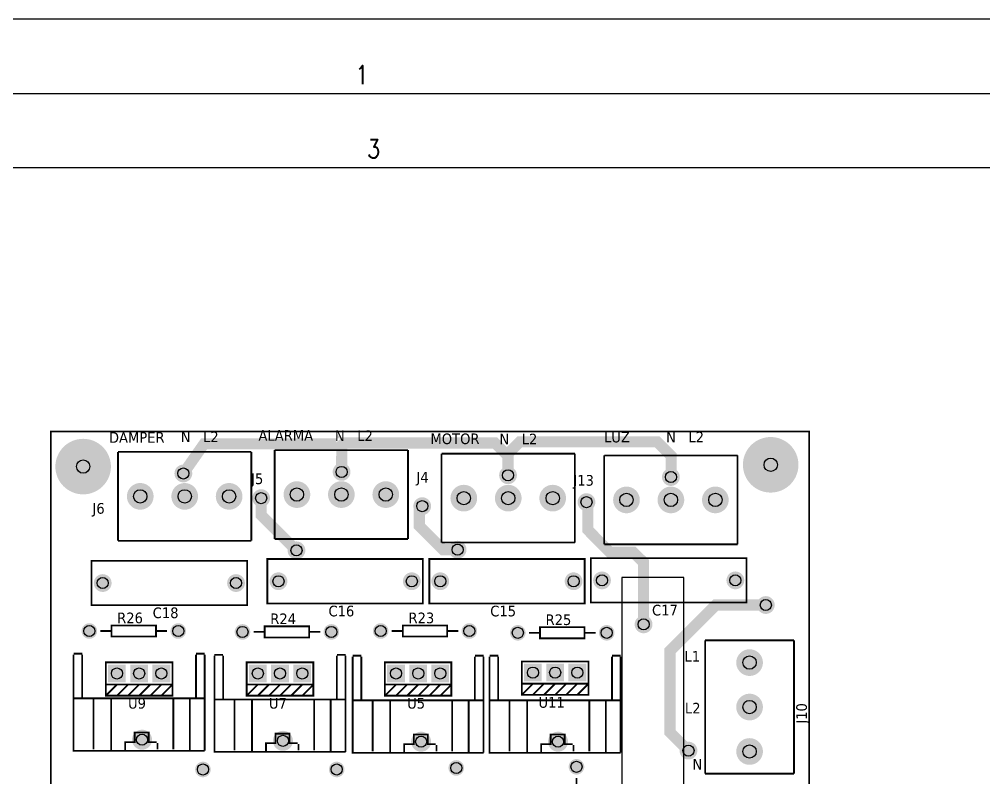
# Model space of a CAD drawing. Header units: millimetres. Extents: x 132.2 to 153, y 110.3 to 126.5.
# Drawn here: x 139.97 to 146.48, y 121.4 to 126.52 of the extents above; entities that cross this region are included whole.
import ezdxf
from ezdxf.enums import TextEntityAlignment as Align

# ---------------------------------------------------------------- set-up
doc = ezdxf.new("R2010")
doc.units = ezdxf.units.MM
doc.linetypes.add('DOT2', pattern=[0.635, 0, -0.635])
doc.layers.get('0').update_dxf_attribs({"color": 10})
doc.layers.add('12632256', color=7, linetype='Continuous')
doc.layers.add('TERMS', color=250, linetype='Continuous')
doc.layers.add('Cable', color=7, linetype='Continuous', true_color=0x000000)
doc.layers.add('WIRENO', color=7, linetype='Continuous', true_color=0x000000)
doc.styles.get("Standard").update_dxf_attribs({"font": 'tahoma.ttf'})
doc.styles.add('WD', font='romans.shx')

# ---------------------------------------------------------------- blocks, each defined once
blk = doc.blocks.new('WD_WNH')
at = {"linetype": 'Continuous', "style": 'WD', "width": 0.8}
blk.add_attdef('WIRENO', text='', height=0.125, dxfattribs=at).set_placement((0, 0.0625), align=Align.CENTER)
at = {"style": 'WD', "flags": 1}
for tag, p in [('W01USER', (0, 0.0781)), ('W02USER', (0, 0.0703)), ('W03USER', (0, 0.0625)), ('W04USER', (0, 0.0547)), ('W05USER', (0, 0.0469)), ('W06USER', (0, 0.0391)), ('W07USER', (0, 0.0312)), ('W08USER', (0, 0.0234)), ('W09USER', (0, 0.0156)), ('W10USER', (0, 0.0078))]:
    blk.add_attdef(tag, text='', height=0.005, dxfattribs=at).set_placement(p, align=Align.CENTER)
blk = doc.blocks.new('EPAD')
at = {"const_width": 0.5}
blk.add_lwpolyline([(-0.25, 0, 1), (0.25, 0, 1)], format="xyb", close=True, dxfattribs=at)
blk = doc.blocks.new('RPAD')
blk.add_trace([(-0.5, -0.5), (-0.5, 0.5), (0.5, -0.5), (0.5, 0.5)])
blk = doc.blocks.new('arjeta')
for points, const_width in [([(140.954, 117.5811), (144.366, 117.5811), (144.366, 122.5491), (140.954, 122.5491), (140.954, 117.5811)], 0.008), ([(143.005, 122.4441), (142.952, 122.4971), (142.273, 122.4971), (142.263, 122.4881), (142.263, 122.4821), (142.252, 122.4931), (141.643, 122.4931), (141.55, 122.3601)], 0.05), ([(143.005, 122.4441), (143.064, 122.5021), (143.682, 122.5021), (143.745, 122.4391), (143.745, 122.3581), (143.744, 122.3441)], 0.05), ([(142.262, 122.3671), (142.263, 122.4821)], 0.05), ([(141.256, 122.4571), (141.256, 122.0571)], 0.008), ([(141.856, 122.4571), (141.256, 122.4571)], 0.008), ([(141.856, 122.4571), (141.856, 122.0571)], 0.008), ([(141.961, 122.4651), (141.961, 122.0651)], 0.008), ([(142.561, 122.4651), (141.961, 122.4651)], 0.008), ([(142.561, 122.4651), (142.561, 122.0651)], 0.008), ([(142.712, 122.4491), (142.712, 122.0491)], 0.008), ([(143.312, 122.4491), (142.712, 122.4491)], 0.008), ([(143.011, 122.3521), (143.011, 122.4381), (143.005, 122.4441)], 0.05), ([(143.312, 122.4491), (143.312, 122.0491)], 0.008), ([(143.444, 122.4411), (143.444, 122.0411)], 0.008), ([(144.044, 122.4411), (143.444, 122.4411)], 0.008), ([(144.044, 122.4411), (144.044, 122.0411)], 0.008), ([(142.059, 122.0141), (141.9, 122.1731), (141.9, 122.2491)], 0.05), ([(142.784, 122.0171), (142.718, 122.0171), (142.612, 122.1241), (142.612, 122.2011), (142.625, 122.2131)], 0.05), ([(143.621, 121.6811), (143.621, 121.9601), (143.575, 122.0051), (143.47, 122.0051), (143.37, 122.1061), (143.37, 122.2251), (143.364, 122.2311)], 0.05), ([(141.256, 122.0571), (141.856, 122.0571)], 0.008), ([(141.961, 122.0651), (142.561, 122.0651)], 0.008), ([(142.712, 122.0491), (143.312, 122.0491)], 0.008), ([(143.444, 122.0411), (144.044, 122.0411)], 0.008), ([(141.137, 121.7671), (141.837, 121.7671), (141.837, 121.9671), (141.137, 121.9671), (141.137, 121.7671)], 0.008), ([(141.928, 121.7751), (142.628, 121.7751), (142.628, 121.9751), (141.928, 121.9751), (141.928, 121.7751)], 0.008), ([(142.657, 121.7751), (143.356, 121.7751), (143.356, 121.9751), (142.657, 121.9751), (142.657, 121.7751)], 0.008), ([(143.384, 121.7791), (144.084, 121.7791), (144.084, 121.9791), (143.384, 121.9791), (143.384, 121.7791)], 0.008), ([(144.171, 121.7681), (143.946, 121.7681), (143.74, 121.5621), (143.74, 121.1951), (143.823, 121.1131)], 0.05), ([(141.177, 121.6511), (141.227, 121.6511)], 0.008), ([(141.227, 121.6261), (141.427, 121.6261), (141.427, 121.6761), (141.227, 121.6761), (141.227, 121.6261)], 0.008), ([(141.427, 121.6511), (141.477, 121.6511)], 0.008), ([(141.866, 121.6471), (141.916, 121.6471)], 0.008), ([(141.916, 121.6221), (142.116, 121.6221), (142.116, 121.6721), (141.916, 121.6721), (141.916, 121.6221)], 0.008), ([(142.116, 121.6471), (142.166, 121.6471)], 0.008), ([(142.488, 121.6511), (142.538, 121.6511)], 0.008), ([(142.538, 121.6261), (142.737, 121.6261), (142.737, 121.6761), (142.538, 121.6761), (142.538, 121.6261)], 0.008), ([(142.737, 121.6511), (142.787, 121.6511)], 0.008), ([(143.155, 121.6181), (143.355, 121.6181), (143.355, 121.6681), (143.155, 121.6681), (143.155, 121.6181)], 0.008), ([(143.105, 121.6431), (143.155, 121.6431)], 0.008), ([(143.355, 121.6431), (143.405, 121.6431)], 0.008), ([(144.298, 121.6091), (143.898, 121.6091)], 0.008), ([(143.898, 121.6091), (143.898, 121.0091)], 0.008), ([(144.298, 121.0091), (144.298, 121.6091)], 0.008), ([(141.095, 121.5491), (141.056, 121.5491)], 0.008), ([(141.646, 121.1121), (141.056, 121.1121), (141.056, 121.5451)], 0.008), ([(141.095, 121.5451), (141.095, 121.3481)], 0.008), ([(141.646, 121.5491), (141.607, 121.5491)], 0.008), ([(141.607, 121.5451), (141.607, 121.3481)], 0.008), ([(141.646, 121.1121), (141.646, 121.5451)], 0.008), ([(141.729, 121.5441), (141.69, 121.5441)], 0.008), ([(142.28, 121.1071), (141.69, 121.1071), (141.69, 121.5401)], 0.008), ([(141.729, 121.5401), (141.729, 121.3431)], 0.008), ([(142.28, 121.5441), (142.241, 121.5441)], 0.008), ([(142.241, 121.5401), (142.241, 121.3431)], 0.008), ([(142.28, 121.1071), (142.28, 121.5401)], 0.008), ([(142.351, 121.5401), (142.312, 121.5401)], 0.008), ([(142.901, 121.1031), (142.312, 121.1031), (142.312, 121.5361)], 0.008), ([(142.351, 121.5361), (142.351, 121.3391)], 0.008), ([(142.901, 121.5401), (142.862, 121.5401)], 0.008), ([(142.862, 121.5361), (142.862, 121.3391)], 0.008), ([(142.901, 121.1031), (142.901, 121.5361)], 0.008), ([(142.967, 121.5401), (142.928, 121.5401)], 0.008), ([(143.518, 121.1031), (142.928, 121.1031), (142.928, 121.5361)], 0.008), ([(142.967, 121.5361), (142.967, 121.3391)], 0.008), ([(143.518, 121.5401), (143.479, 121.5401)], 0.008), ([(143.479, 121.5361), (143.479, 121.3391)], 0.008), ([(143.518, 121.1031), (143.518, 121.5361)], 0.008), ([(141.201, 121.4101), (141.501, 121.4101), (141.501, 121.5101), (141.201, 121.5101), (141.201, 121.4101)], 0.008), ([(141.835, 121.4101), (142.135, 121.4101), (142.135, 121.5101), (141.835, 121.5101), (141.835, 121.4101)], 0.008), ([(142.457, 121.4101), (142.756, 121.4101), (142.756, 121.5101), (142.457, 121.5101), (142.457, 121.4101)], 0.008), ([(143.073, 121.4141), (143.373, 121.4141), (143.373, 121.5141), (143.073, 121.5141), (143.073, 121.4141)], 0.008), ([(141.501, 121.4101), (141.501, 121.3601), (141.201, 121.3601), (141.201, 121.4101)], 0.008), ([(141.251, 121.4101), (141.201, 121.3601)], 0.008), ([(141.301, 121.4101), (141.251, 121.3601)], 0.008), ([(141.351, 121.4101), (141.301, 121.3601)], 0.008), ([(141.401, 121.4101), (141.351, 121.3601)], 0.008), ([(141.451, 121.4101), (141.401, 121.3601)], 0.008), ([(141.501, 121.4101), (141.451, 121.3601)], 0.008), ([(142.135, 121.4101), (142.135, 121.3601), (141.835, 121.3601), (141.835, 121.4101)], 0.008), ([(141.885, 121.4101), (141.835, 121.3601)], 0.008), ([(141.935, 121.4101), (141.885, 121.3601)], 0.008), ([(141.985, 121.4101), (141.935, 121.3601)], 0.008), ([(142.035, 121.4101), (141.985, 121.3601)], 0.008), ([(142.085, 121.4101), (142.035, 121.3601)], 0.008), ([(142.135, 121.4101), (142.085, 121.3601)], 0.008), ([(142.756, 121.4101), (142.756, 121.3601), (142.457, 121.3601), (142.457, 121.4101)], 0.008), ([(142.507, 121.4101), (142.457, 121.3601)], 0.008), ([(142.557, 121.4101), (142.507, 121.3601)], 0.008), ([(142.607, 121.4101), (142.557, 121.3601)], 0.008), ([(142.657, 121.4101), (142.607, 121.3601)], 0.008), ([(142.706, 121.4101), (142.657, 121.3601)], 0.008), ([(142.756, 121.4101), (142.706, 121.3601)], 0.008), ([(143.373, 121.4141), (143.373, 121.3641), (143.073, 121.3641), (143.073, 121.4141)], 0.008), ([(143.123, 121.4141), (143.073, 121.3641)], 0.008), ([(143.173, 121.4141), (143.123, 121.3641)], 0.008), ([(143.223, 121.4141), (143.173, 121.3641)], 0.008), ([(143.273, 121.4141), (143.223, 121.3641)], 0.008), ([(143.323, 121.4141), (143.273, 121.3641)], 0.008), ([(143.373, 121.4141), (143.323, 121.3641)], 0.008), ([(141.646, 121.3481), (141.06, 121.3481)], 0.008), ([(141.146, 121.1191), (141.146, 121.3481)], 0.008), ([(141.225, 121.1161), (141.225, 121.3481)], 0.008), ([(141.505, 121.1191), (141.505, 121.3481)], 0.008), ([(141.579, 121.1161), (141.579, 121.3441)], 0.008), ([(142.28, 121.3431), (141.694, 121.3431)], 0.008), ([(141.78, 121.1141), (141.78, 121.3431)], 0.008), ([(141.859, 121.1111), (141.859, 121.3431)], 0.008), ([(142.139, 121.1141), (142.139, 121.3431)], 0.008), ([(142.213, 121.1111), (142.213, 121.3391)], 0.008), ([(142.901, 121.3391), (142.316, 121.3391)], 0.008), ([(142.402, 121.1101), (142.402, 121.3391)], 0.008), ([(142.481, 121.1071), (142.481, 121.3391)], 0.008), ([(142.76, 121.1101), (142.76, 121.3391)], 0.008), ([(142.834, 121.1071), (142.834, 121.3351)], 0.008), ([(143.518, 121.3391), (142.932, 121.3391)], 0.008), ([(143.018, 121.1101), (143.018, 121.3391)], 0.008), ([(143.097, 121.1071), (143.097, 121.3391)], 0.008), ([(143.377, 121.1101), (143.377, 121.3391)], 0.008), ([(143.451, 121.1071), (143.451, 121.3351)], 0.008), ([(141.43, 121.1511), (141.394, 121.1511), (141.394, 121.1941), (141.331, 121.1941), (141.331, 121.1551), (141.331, 121.1511), (141.288, 121.1511)], 0.008), ([(142.064, 121.1461), (142.028, 121.1461), (142.028, 121.1891), (141.965, 121.1891), (141.965, 121.1501), (141.965, 121.1461), (141.922, 121.1461)], 0.008), ([(142.685, 121.1421), (142.65, 121.1421), (142.65, 121.1851), (142.587, 121.1851), (142.587, 121.1461), (142.587, 121.1421), (142.544, 121.1421)], 0.008), ([(143.302, 121.1421), (143.266, 121.1421), (143.266, 121.1851), (143.203, 121.1851), (143.203, 121.1461), (143.203, 121.1421), (143.16, 121.1421)], 0.008), ([(141.288, 121.1551), (141.288, 121.1161)], 0.008), ([(141.434, 121.1191), (141.434, 121.1471)], 0.008), ([(141.922, 121.1501), (141.922, 121.1111)], 0.008), ([(142.068, 121.1141), (142.068, 121.1421)], 0.008), ([(142.544, 121.1461), (142.544, 121.1071)], 0.008), ([(142.689, 121.1101), (142.689, 121.1381)], 0.008), ([(143.16, 121.1461), (143.16, 121.1071)], 0.008), ([(143.306, 121.1101), (143.306, 121.1381)], 0.008), ([(144.298, 121.0091), (143.898, 121.0091)], 0.008), ([(143.319, 120.9901), (143.319, 120.9401)], 0.008)]:
    blk.add_lwpolyline(points, dxfattribs=dict(const_width=const_width))
blk.add_lwpolyline([(143.802, 120.3511), (143.802, 121.8921), (143.523, 121.8921), (143.523, 120.3511), (143.802, 120.3511)])
for centre, radius in [((141.099, 122.3911), 0.03), ((142.262, 122.3671), 0.025), ((144.193, 122.3991), 0.03), ((141.55, 122.3601), 0.025), ((143.011, 122.3521), 0.025), ((143.744, 122.3441), 0.025), ((141.356, 122.2571), 0.03), ((141.556, 122.2571), 0.03), ((141.756, 122.2571), 0.03), ((141.9, 122.2491), 0.025), ((142.061, 122.2651), 0.03), ((142.261, 122.2651), 0.03), ((142.461, 122.2651), 0.03), ((142.812, 122.2491), 0.03), ((143.012, 122.2491), 0.03), ((143.212, 122.2491), 0.03), ((143.544, 122.2411), 0.03), ((143.744, 122.2411), 0.03), ((143.944, 122.2411), 0.03), ((142.625, 122.2131), 0.025), ((143.364, 122.2311), 0.025), ((142.784, 122.0171), 0.025), ((142.059, 122.0141), 0.025), ((141.187, 121.8671), 0.025), ((141.787, 121.8671), 0.025), ((141.978, 121.8751), 0.025), ((142.578, 121.8751), 0.025), ((142.706, 121.8751), 0.025), ((143.306, 121.8751), 0.025), ((143.434, 121.8791), 0.025), ((144.034, 121.8791), 0.025), ((144.171, 121.7681), 0.025), ((143.621, 121.6811), 0.025), ((141.127, 121.6511), 0.025), ((141.527, 121.6511), 0.025), ((141.816, 121.6471), 0.025), ((142.216, 121.6471), 0.025), ((142.438, 121.6511), 0.025), ((142.837, 121.6511), 0.025), ((143.055, 121.6431), 0.025), ((143.455, 121.6431), 0.025), ((144.098, 121.5091), 0.03), ((141.251, 121.4601), 0.025), ((141.351, 121.4601), 0.025), ((141.451, 121.4601), 0.025), ((141.885, 121.4601), 0.025), ((141.985, 121.4601), 0.025), ((142.085, 121.4601), 0.025), ((142.507, 121.4601), 0.025), ((142.607, 121.4601), 0.025), ((142.706, 121.4601), 0.025), ((143.123, 121.4641), 0.025), ((143.223, 121.4641), 0.025), ((143.323, 121.4641), 0.025), ((144.098, 121.3091), 0.03), ((141.364, 121.1621), 0.025), ((141.998, 121.1571), 0.025), ((142.62, 121.1531), 0.025), ((143.236, 121.1531), 0.025), ((143.823, 121.1131), 0.025), ((144.098, 121.1091), 0.03), ((141.638, 121.0281), 0.025), ((142.24, 121.0281), 0.025), ((142.778, 121.0351), 0.025), ((143.319, 121.0401), 0.025)]:
    blk.add_circle(centre, radius)
for p, xscale, yscale in [((144.193, 122.3991), 0.25, 0.25), ((141.099, 122.3911), 0.25, 0.25), ((141.55, 122.3601), 0.08, 0.08), ((142.262, 122.3671), 0.08, 0.08), ((143.011, 122.3521), 0.08, 0.08), ((143.744, 122.3441), 0.08, 0.08), ((141.356, 122.2571), 0.12, 0.12), ((141.556, 122.2571), 0.12, 0.12), ((141.756, 122.2571), 0.12, 0.12), ((142.061, 122.2651), 0.12, 0.12), ((142.261, 122.2651), 0.12, 0.12), ((142.461, 122.2651), 0.12, 0.12), ((142.812, 122.2491), 0.12, 0.12), ((143.012, 122.2491), 0.12, 0.12), ((143.212, 122.2491), 0.12, 0.12), ((141.9, 122.2491), 0.08, 0.08), ((143.364, 122.2311), 0.08, 0.08), ((143.544, 122.2411), 0.12, 0.12), ((143.744, 122.2411), 0.12, 0.12), ((143.944, 122.2411), 0.12, 0.12), ((142.625, 122.2131), 0.08, 0.08), ((142.059, 122.0141), 0.08, 0.08), ((142.784, 122.0171), 0.08, 0.08), ((141.978, 121.8751), 0.08, 0.08), ((142.578, 121.8751), 0.08, 0.08), ((142.706, 121.8751), 0.08, 0.08), ((143.306, 121.8751), 0.08, 0.08), ((143.434, 121.8791), 0.08, 0.08), ((144.034, 121.8791), 0.08, 0.08), ((141.187, 121.8671), 0.08, 0.08), ((141.787, 121.8671), 0.08, 0.08), ((144.171, 121.7681), 0.08, 0.08), ((143.621, 121.6811), 0.08, 0.08), ((141.127, 121.6511), 0.07, 0.07), ((141.527, 121.6511), 0.07, 0.07), ((141.816, 121.6471), 0.07, 0.07), ((142.216, 121.6471), 0.07, 0.07), ((142.438, 121.6511), 0.07, 0.07), ((142.837, 121.6511), 0.07, 0.07), ((143.055, 121.6431), 0.07, 0.07), ((143.455, 121.6431), 0.07, 0.07), ((144.098, 121.5091), 0.12, 0.12), ((144.098, 121.3091), 0.12, 0.12), ((141.364, 121.1621), 0.09, 0.09), ((141.998, 121.1571), 0.09, 0.09), ((142.62, 121.1531), 0.09, 0.09), ((143.236, 121.1531), 0.09, 0.09), ((143.823, 121.1131), 0.08, 0.08), ((144.098, 121.1091), 0.12, 0.12), ((141.638, 121.0281), 0.07, 0.07), ((142.24, 121.0281), 0.07, 0.07), ((142.778, 121.0351), 0.07, 0.07), ((143.319, 121.0401), 0.07, 0.07)]:
    blk.add_blockref('EPAD', p, dxfattribs=dict(xscale=xscale, yscale=yscale))
at = {"xscale": 0.08, "yscale": 0.08, "rotation": 180}
for p in [(141.251, 121.4601), (141.351, 121.4601), (141.451, 121.4601), (141.885, 121.4601), (141.985, 121.4601), (142.085, 121.4601), (142.507, 121.4601), (142.607, 121.4601), (142.706, 121.4601), (143.123, 121.4641), (143.223, 121.4641), (143.323, 121.4641)]:
    blk.add_blockref('RPAD', p, dxfattribs=at)
at = {"layer": '12632256', "width": 1.041667}
for s, p in [('DAMPER', (141.215, 122.4981)), ('N   L2', (141.538, 122.5011)), ('ALARMA', (141.888, 122.5071)), ('N   L2', (142.232, 122.5061)), ('MOTOR', (142.662, 122.4921)), ('N   L2', (142.972, 122.4911)), ('LUZ', (143.443, 122.5001)), ('N   L2', (143.722, 122.5001)), ('J5', (141.855, 122.3121)), ('J4', (142.599, 122.3191)), ('J13', (143.305, 122.3051)), ('J6', (141.141, 122.1791)), ('C18', (141.412, 121.7091)), ('C16', (142.203, 121.7171)), ('C15', (142.931, 121.7171)), ('C17', (143.659, 121.7211)), ('R26', (141.252, 121.6861)), ('R24', (141.941, 121.6821)), ('R23', (142.563, 121.6861)), ('R25', (143.18, 121.6781)), ('L1', (143.805, 121.5131)), ('U9', (141.301, 121.3021)), ('U7', (141.935, 121.3021)), ('U5', (142.557, 121.3021)), ('U11', (143.148, 121.3061)), ('L2', (143.807, 121.2801)), ('N', (143.841, 121.0271))]:
    blk.add_text(s, height=0.048, dxfattribs=at).set_placement(p)
blk.add_text('J10', height=0.048, rotation=90, dxfattribs=at).set_placement((144.356, 121.2341))

msp = doc.modelspace()

# ---------------------------------------------------------------- linework, layer by layer
at = {"color": 7, "linetype": 'Continuous'}
msp.add_line((152.9873, 126.5212), (132.2373, 126.5212), dxfattribs=at)
at = {"layer": 'Cable'}
for p, q in [((132.6404, 126.0208), (151.9193, 126.0208)), ((132.7967, 125.5213), (151.9225, 125.5213))]:
    msp.add_line(p, q, dxfattribs=at)

# ---------------------------------------------------------------- block references
at = {"layer": 'TERMS', "linetype": 'DOT2', "lineweight": 50, "xscale": 1.5, "yscale": 1.5, "zscale": 1.5}
msp.add_blockref('arjeta', (-71.2502, -60.0846), dxfattribs=at)
at = {"layer": 'WIRENO'}
ref = msp.add_blockref('WD_WNH', (142.2798, 126.0208), dxfattribs=at)
ref.add_attrib('WIRENO', '1', dxfattribs={"linetype": 'Continuous', "height": 0.125, "style": 'WD', "width": 0.8}).set_placement((142.2798, 126.0833), align=Align.CENTER)
ref = msp.add_blockref('WD_WNH', (142.3596, 125.5213), dxfattribs=at)
ref.add_attrib('WIRENO', '3', dxfattribs={"linetype": 'Continuous', "height": 0.125, "style": 'WD', "width": 0.8}).set_placement((142.3596, 125.5838), align=Align.CENTER)

doc.saveas('drawing.dxf')
